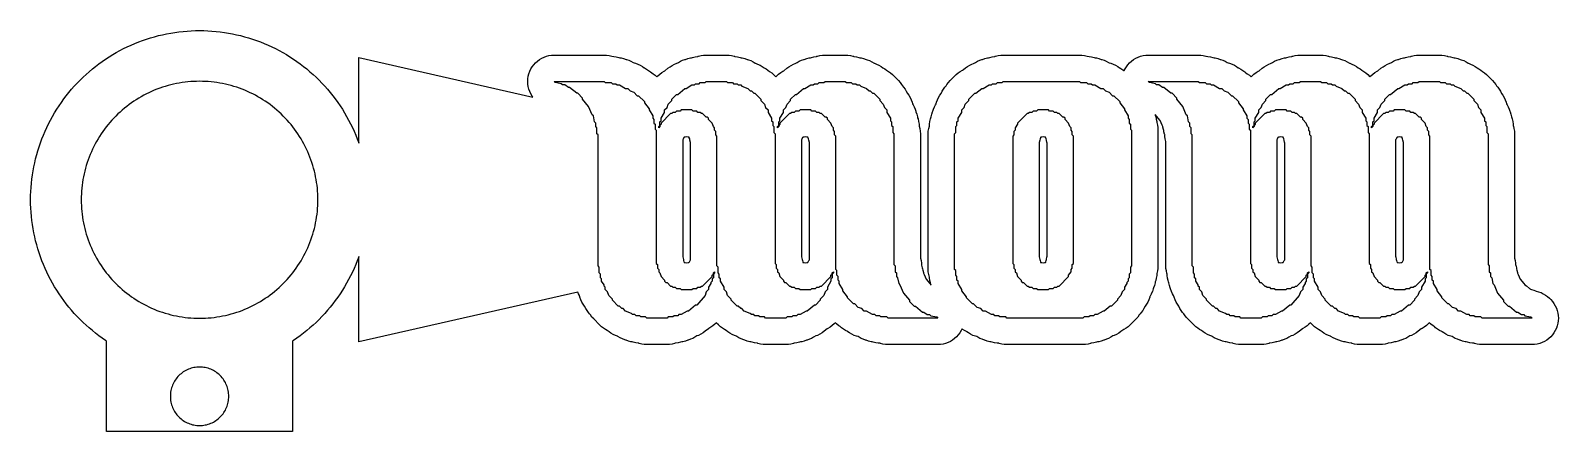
# Model space of a CAD drawing. Header units: millimetres. Extents: x -8.7 to 69.8, y -11.9 to 8.7.
import ezdxf

# ---------------------------------------------------------------- set-up
doc = ezdxf.new("R2010")
doc.units = ezdxf.units.MM
doc.layers.add('BLADE', color=7, linetype='Continuous')
doc.layers.add('NAME', color=1, linetype='Continuous')

msp = doc.modelspace()

# ---------------------------------------------------------------- linework, layer by layer
at = {"layer": 'BLADE'}
for points in [[(-4.82, -7.213), (-4.995, -7.093), (-5.168, -6.968), (-5.337, -6.839), (-5.503, -6.706), (-5.666, -6.569), (-5.826, -6.428), (-5.982, -6.283), (-6.134, -6.134), (-6.283, -5.982), (-6.428, -5.826), (-6.569, -5.666), (-6.706, -5.503), (-6.839, -5.337), (-6.968, -5.168), (-7.093, -4.995), (-7.213, -4.82), (-7.329, -4.641), (-7.441, -4.46), (-7.548, -4.276), (-7.651, -4.089), (-7.749, -3.9), (-7.842, -3.709), (-7.931, -3.515), (-8.015, -3.32), (-8.094, -3.122), (-8.168, -2.923), (-8.237, -2.721), (-8.301, -2.518), (-8.361, -2.314), (-8.415, -2.108), (-8.464, -1.901), (-8.508, -1.692), (-8.547, -1.483), (-8.581, -1.273), (-8.61, -1.062), (-8.633, -0.85), (-8.651, -0.638), (-8.665, -0.426), (-8.672, -0.213), (-8.675, 0), (-8.672, 0.213), (-8.665, 0.426), (-8.651, 0.638), (-8.633, 0.85), (-8.61, 1.062), (-8.581, 1.273), (-8.547, 1.483), (-8.508, 1.692), (-8.464, 1.901), (-8.415, 2.108), (-8.361, 2.314), (-8.301, 2.518), (-8.237, 2.721), (-8.168, 2.923), (-8.094, 3.122), (-8.015, 3.32), (-7.931, 3.515), (-7.842, 3.709), (-7.749, 3.9), (-7.651, 4.089), (-7.548, 4.276), (-7.441, 4.46), (-7.329, 4.641), (-7.213, 4.82), (-7.093, 4.995), (-6.968, 5.168), (-6.839, 5.337), (-6.706, 5.503), (-6.569, 5.666), (-6.428, 5.826), (-6.283, 5.982), (-6.134, 6.134), (-5.982, 6.283), (-5.826, 6.428), (-5.666, 6.569), (-5.503, 6.706), (-5.337, 6.839), (-5.168, 6.968), (-4.995, 7.093), (-4.82, 7.213), (-4.641, 7.329), (-4.46, 7.441), (-4.276, 7.548), (-4.089, 7.651), (-3.9, 7.749), (-3.709, 7.842), (-3.515, 7.931), (-3.32, 8.015), (-3.122, 8.094), (-2.923, 8.168), (-2.721, 8.237), (-2.518, 8.301), (-2.314, 8.361), (-2.108, 8.415), (-1.901, 8.464), (-1.692, 8.508), (-1.483, 8.547), (-1.273, 8.581), (-1.062, 8.61), (-0.85, 8.633), (-0.638, 8.651), (-0.426, 8.665), (-0.213, 8.672), (0, 8.675), (0.213, 8.672), (0.426, 8.665), (0.638, 8.651), (0.85, 8.633), (1.062, 8.61), (1.273, 8.581), (1.483, 8.547), (1.692, 8.508), (1.901, 8.464), (2.108, 8.415), (2.314, 8.361), (2.518, 8.301), (2.721, 8.237), (2.923, 8.168), (3.122, 8.094), (3.32, 8.015), (3.515, 7.931), (3.709, 7.842), (3.9, 7.749), (4.089, 7.651), (4.276, 7.548), (4.46, 7.441), (4.641, 7.329), (4.82, 7.213), (4.995, 7.093), (5.168, 6.968), (5.337, 6.839), (5.503, 6.706), (5.666, 6.569), (5.826, 6.428), (5.982, 6.283), (6.134, 6.134), (6.283, 5.982), (6.428, 5.826), (6.569, 5.666), (6.706, 5.503), (6.839, 5.337), (6.968, 5.168), (7.093, 4.995), (7.213, 4.82), (7.329, 4.641), (7.441, 4.46), (7.548, 4.276), (7.651, 4.089), (7.749, 3.9), (7.842, 3.709), (7.931, 3.515), (8.015, 3.32), (8.094, 3.122), (8.168, 2.923), (8.175, 2.902), (8.175, 7.287), (17.114, 5.264), (17.075, 5.317), (17.006, 5.431), (16.95, 5.551), (16.905, 5.676), (16.873, 5.805), (16.853, 5.936), (16.847, 6.069), (16.853, 6.202), (16.873, 6.333), (16.905, 6.462), (16.95, 6.587), (17.006, 6.707), (17.075, 6.821), (17.154, 6.928), (17.243, 7.026), (17.341, 7.115), (17.448, 7.194), (17.562, 7.263), (17.682, 7.319), (17.807, 7.364), (17.936, 7.396), (18.067, 7.416), (18.2, 7.422), (20.762, 7.422), (20.894, 7.416), (21.026, 7.396), (21.155, 7.364), (21.168, 7.359), (21.26, 7.355), (21.392, 7.335), (21.521, 7.303), (21.576, 7.283), (21.636, 7.274), (21.765, 7.242), (21.89, 7.197), (21.894, 7.195), (21.916, 7.19), (22.032, 7.153), (22.144, 7.105), (22.251, 7.047), (22.301, 7.017), (22.375, 6.998), (22.5, 6.953), (22.62, 6.897), (22.734, 6.828), (22.823, 6.762), (22.832, 6.759), (22.944, 6.703), (23.051, 6.637), (23.151, 6.562), (23.216, 6.502), (23.283, 6.462), (23.389, 6.383), (23.475, 6.305), (23.525, 6.355), (23.624, 6.444), (23.731, 6.523), (23.844, 6.592), (23.884, 6.611), (24.043, 6.743), (24.15, 6.824), (24.265, 6.893), (24.386, 6.951), (24.472, 6.982), (24.579, 7.047), (24.686, 7.105), (24.798, 7.153), (24.914, 7.19), (24.936, 7.195), (24.94, 7.197), (25.065, 7.242), (25.194, 7.274), (25.254, 7.283), (25.309, 7.303), (25.438, 7.335), (25.57, 7.355), (25.592, 7.356), (25.614, 7.364), (25.743, 7.396), (25.875, 7.416), (26.007, 7.422), (27.044, 7.422), (27.177, 7.416), (27.308, 7.396), (27.437, 7.364), (27.46, 7.356), (27.482, 7.355), (27.613, 7.335), (27.742, 7.303), (27.798, 7.283), (27.857, 7.274), (27.986, 7.242), (28.111, 7.197), (28.119, 7.194), (28.169, 7.181), (28.294, 7.136), (28.414, 7.08), (28.528, 7.011), (28.543, 7), (28.645, 6.96), (28.769, 6.902), (28.887, 6.833), (28.982, 6.764), (29.077, 6.706), (29.164, 6.642), (29.26, 6.584), (29.367, 6.505), (29.465, 6.416), (29.576, 6.306), (29.625, 6.355), (29.723, 6.444), (29.83, 6.523), (29.944, 6.592), (29.984, 6.611), (30.142, 6.743), (30.25, 6.824), (30.364, 6.893), (30.486, 6.951), (30.571, 6.982), (30.679, 7.047), (30.786, 7.105), (30.898, 7.153), (31.014, 7.19), (31.036, 7.195), (31.04, 7.197), (31.165, 7.242), (31.294, 7.274), (31.353, 7.283), (31.409, 7.303), (31.538, 7.335), (31.669, 7.355), (31.691, 7.356), (31.714, 7.364), (31.843, 7.396), (31.974, 7.416), (32.107, 7.422), (33.144, 7.422), (33.276, 7.416), (33.408, 7.396), (33.537, 7.364), (33.559, 7.356), (33.581, 7.355), (33.713, 7.335), (33.842, 7.303), (33.897, 7.283), (33.957, 7.274), (34.086, 7.242), (34.211, 7.197), (34.218, 7.194), (34.269, 7.181), (34.394, 7.136), (34.514, 7.08), (34.628, 7.011), (34.642, 7), (34.744, 6.96), (34.869, 6.902), (34.987, 6.833), (35.081, 6.764), (35.177, 6.706), (35.263, 6.642), (35.36, 6.584), (35.466, 6.505), (35.565, 6.416), (35.87, 6.111), (35.959, 6.013), (36.038, 5.906), (36.078, 5.839), (36.137, 5.774), (36.213, 5.674), (36.279, 5.568), (36.334, 5.455), (36.338, 5.446), (36.404, 5.357), (36.472, 5.243), (36.529, 5.123), (36.574, 4.998), (36.592, 4.924), (36.622, 4.874), (36.68, 4.767), (36.728, 4.655), (36.766, 4.539), (36.771, 4.517), (36.773, 4.513), (36.818, 4.388), (36.85, 4.259), (36.859, 4.2), (36.879, 4.144), (36.911, 4.015), (36.93, 3.884), (36.935, 3.791), (36.94, 3.778), (36.972, 3.649), (36.991, 3.518), (36.998, 3.385), (36.998, -2.985), (37.001, -2.992), (37.033, -3.121), (37.052, -3.253), (37.057, -3.345), (37.062, -3.358), (37.094, -3.487), (37.103, -3.547), (37.122, -3.601), (37.155, -3.73), (37.161, -3.761), (37.194, -3.828), (37.299, -4.073), (37.477, -4.288), (37.534, -4.363), (37.549, -4.374), (37.541, -4.322), (37.521, -4.266), (37.489, -4.137), (37.469, -4.006), (37.468, -3.984), (37.46, -3.961), (37.428, -3.832), (37.408, -3.701), (37.402, -3.568), (37.402, 3.385), (37.408, 3.518), (37.428, 3.649), (37.46, 3.778), (37.465, 3.791), (37.469, 3.884), (37.489, 4.015), (37.521, 4.144), (37.541, 4.2), (37.55, 4.259), (37.582, 4.388), (37.627, 4.513), (37.629, 4.517), (37.634, 4.539), (37.672, 4.655), (37.72, 4.767), (37.778, 4.874), (37.808, 4.924), (37.826, 4.998), (37.871, 5.123), (37.928, 5.243), (37.996, 5.357), (38.062, 5.446), (38.065, 5.455), (38.121, 5.568), (38.187, 5.674), (38.263, 5.774), (38.322, 5.839), (38.362, 5.906), (38.441, 6.013), (38.53, 6.111), (38.835, 6.416), (38.934, 6.505), (39.04, 6.584), (39.154, 6.653), (39.214, 6.681), (39.313, 6.76), (39.418, 6.836), (39.531, 6.902), (39.649, 6.957), (39.72, 6.982), (39.828, 7.047), (39.935, 7.105), (40.047, 7.153), (40.163, 7.19), (40.185, 7.195), (40.189, 7.197), (40.314, 7.242), (40.443, 7.274), (40.503, 7.283), (40.558, 7.303), (40.687, 7.335), (40.818, 7.355), (40.84, 7.356), (40.863, 7.364), (40.992, 7.396), (41.123, 7.416), (41.256, 7.422), (45.16, 7.422), (45.292, 7.416), (45.424, 7.396), (45.553, 7.364), (45.566, 7.359), (45.658, 7.355), (45.79, 7.335), (45.919, 7.303), (45.974, 7.283), (46.034, 7.274), (46.163, 7.242), (46.288, 7.197), (46.292, 7.195), (46.314, 7.19), (46.43, 7.153), (46.542, 7.105), (46.649, 7.047), (46.699, 7.017), (46.772, 6.998), (46.898, 6.953), (47.018, 6.897), (47.132, 6.828), (47.22, 6.762), (47.23, 6.759), (47.342, 6.703), (47.449, 6.637), (47.465, 6.625), (47.504, 6.707), (47.572, 6.821), (47.651, 6.928), (47.74, 7.026), (47.839, 7.115), (47.945, 7.194), (48.059, 7.263), (48.179, 7.319), (48.305, 7.364), (48.433, 7.396), (48.565, 7.416), (48.697, 7.422), (51.259, 7.422), (51.392, 7.416), (51.523, 7.396), (51.652, 7.364), (51.665, 7.359), (51.758, 7.355), (51.889, 7.335), (52.018, 7.303), (52.074, 7.283), (52.133, 7.274), (52.262, 7.242), (52.387, 7.197), (52.391, 7.195), (52.413, 7.19), (52.529, 7.153), (52.641, 7.105), (52.748, 7.047), (52.798, 7.017), (52.872, 6.998), (52.997, 6.953), (53.117, 6.897), (53.231, 6.828), (53.32, 6.762), (53.329, 6.759), (53.441, 6.703), (53.548, 6.637), (53.648, 6.562), (53.713, 6.502), (53.78, 6.462), (53.887, 6.383), (53.973, 6.305), (54.023, 6.355), (54.121, 6.444), (54.228, 6.523), (54.342, 6.592), (54.382, 6.611), (54.54, 6.743), (54.648, 6.824), (54.762, 6.893), (54.884, 6.951), (54.969, 6.982), (55.076, 7.047), (55.184, 7.105), (55.296, 7.153), (55.412, 7.19), (55.434, 7.195), (55.438, 7.197), (55.563, 7.242), (55.692, 7.274), (55.751, 7.283), (55.807, 7.303), (55.936, 7.335), (56.067, 7.355), (56.089, 7.356), (56.112, 7.364), (56.241, 7.396), (56.372, 7.416), (56.505, 7.422), (57.542, 7.422), (57.674, 7.416), (57.806, 7.396), (57.935, 7.364), (57.957, 7.356), (57.979, 7.355), (58.111, 7.335), (58.24, 7.303), (58.295, 7.283), (58.355, 7.274), (58.483, 7.242), (58.609, 7.197), (58.616, 7.194), (58.666, 7.181), (58.792, 7.136), (58.912, 7.08), (59.026, 7.011), (59.04, 7), (59.142, 6.96), (59.267, 6.902), (59.385, 6.833), (59.479, 6.764), (59.574, 6.706), (59.661, 6.642), (59.757, 6.584), (59.864, 6.505), (59.963, 6.416), (60.073, 6.306), (60.122, 6.355), (60.221, 6.444), (60.327, 6.523), (60.441, 6.592), (60.481, 6.611), (60.64, 6.743), (60.747, 6.824), (60.862, 6.893), (60.983, 6.951), (61.069, 6.982), (61.176, 7.047), (61.283, 7.105), (61.395, 7.153), (61.511, 7.19), (61.533, 7.195), (61.537, 7.197), (61.662, 7.242), (61.791, 7.274), (61.851, 7.283), (61.906, 7.303), (62.035, 7.335), (62.167, 7.355), (62.189, 7.356), (62.211, 7.364), (62.34, 7.396), (62.472, 7.416), (62.604, 7.422), (63.641, 7.422), (63.774, 7.416), (63.905, 7.396), (64.034, 7.364), (64.057, 7.356), (64.079, 7.355), (64.21, 7.335), (64.339, 7.303), (64.395, 7.283), (64.454, 7.274), (64.583, 7.242), (64.708, 7.197), (64.716, 7.194), (64.766, 7.181), (64.891, 7.136), (65.011, 7.08), (65.125, 7.011), (65.14, 7), (65.242, 6.96), (65.366, 6.902), (65.484, 6.833), (65.578, 6.764), (65.674, 6.706), (65.76, 6.642), (65.857, 6.584), (65.964, 6.505), (66.062, 6.416), (66.367, 6.111), (66.456, 6.013), (66.535, 5.906), (66.575, 5.839), (66.635, 5.774), (66.71, 5.674), (66.776, 5.568), (66.832, 5.455), (66.835, 5.446), (66.901, 5.357), (66.97, 5.243), (67.026, 5.123), (67.071, 4.998), (67.09, 4.924), (67.12, 4.874), (67.177, 4.767), (67.225, 4.655), (67.263, 4.539), (67.268, 4.517), (67.27, 4.513), (67.315, 4.388), (67.347, 4.259), (67.356, 4.2), (67.376, 4.144), (67.408, 4.015), (67.428, 3.884), (67.432, 3.791), (67.437, 3.778), (67.469, 3.649), (67.489, 3.518), (67.495, 3.385), (67.495, -2.985), (67.498, -2.992), (67.53, -3.121), (67.55, -3.253), (67.554, -3.345), (67.559, -3.358), (67.591, -3.487), (67.6, -3.547), (67.62, -3.601), (67.652, -3.73), (67.658, -3.761), (67.691, -3.828), (67.796, -4.073), (67.975, -4.288), (68.031, -4.363), (68.106, -4.419), (68.265, -4.551), (68.304, -4.57), (68.32, -4.58), (68.365, -4.591), (68.49, -4.636), (68.572, -4.675), (68.603, -4.681), (68.732, -4.713), (68.857, -4.758), (68.976, -4.815), (69.09, -4.883), (69.197, -4.962), (69.295, -5.051), (69.356, -5.112), (69.445, -5.21), (69.524, -5.317), (69.592, -5.431), (69.649, -5.551), (69.694, -5.676), (69.726, -5.805), (69.746, -5.936), (69.752, -6.069), (69.746, -6.202), (69.726, -6.333), (69.694, -6.462), (69.649, -6.587), (69.592, -6.707), (69.524, -6.821), (69.445, -6.928), (69.356, -7.026), (69.257, -7.115), (69.151, -7.194), (69.037, -7.263), (68.917, -7.319), (68.792, -7.364), (68.663, -7.396), (68.531, -7.416), (68.399, -7.422), (65.837, -7.422), (65.704, -7.416), (65.573, -7.396), (65.444, -7.364), (65.431, -7.359), (65.338, -7.355), (65.207, -7.335), (65.078, -7.303), (65.022, -7.283), (64.963, -7.274), (64.834, -7.242), (64.709, -7.197), (64.705, -7.195), (64.683, -7.19), (64.567, -7.153), (64.455, -7.105), (64.348, -7.047), (64.298, -7.017), (64.224, -6.998), (64.099, -6.953), (63.979, -6.897), (63.865, -6.828), (63.776, -6.762), (63.767, -6.759), (63.655, -6.703), (63.548, -6.637), (63.448, -6.562), (63.383, -6.502), (63.316, -6.462), (63.209, -6.383), (63.123, -6.305), (63.073, -6.355), (62.975, -6.444), (62.868, -6.523), (62.754, -6.592), (62.714, -6.611), (62.556, -6.743), (62.448, -6.824), (62.334, -6.893), (62.213, -6.951), (62.127, -6.982), (62.02, -7.047), (61.912, -7.105), (61.8, -7.153), (61.685, -7.19), (61.663, -7.195), (61.658, -7.197), (61.533, -7.242), (61.404, -7.274), (61.345, -7.283), (61.289, -7.303), (61.16, -7.335), (61.029, -7.355), (61.007, -7.356), (60.984, -7.364), (60.855, -7.396), (60.724, -7.416), (60.591, -7.422), (59.554, -7.422), (59.422, -7.416), (59.29, -7.396), (59.162, -7.364), (59.139, -7.356), (59.117, -7.355), (58.985, -7.335), (58.857, -7.303), (58.801, -7.283), (58.741, -7.274), (58.613, -7.242), (58.488, -7.197), (58.48, -7.194), (58.43, -7.181), (58.305, -7.136), (58.185, -7.08), (58.071, -7.011), (58.056, -7), (57.954, -6.96), (57.829, -6.902), (57.711, -6.833), (57.617, -6.764), (57.522, -6.706), (57.435, -6.642), (57.339, -6.584), (57.232, -6.505), (57.134, -6.416), (57.021, -6.304), (56.947, -6.382), (56.849, -6.465), (56.745, -6.539), (56.634, -6.603), (56.613, -6.612), (56.456, -6.743), (56.349, -6.824), (56.234, -6.893), (56.113, -6.951), (56.027, -6.982), (55.92, -7.047), (55.813, -7.105), (55.701, -7.153), (55.585, -7.19), (55.563, -7.195), (55.559, -7.197), (55.434, -7.242), (55.305, -7.274), (55.245, -7.283), (55.19, -7.303), (55.061, -7.335), (54.93, -7.355), (54.908, -7.356), (54.885, -7.364), (54.756, -7.396), (54.625, -7.416), (54.492, -7.422), (53.455, -7.422), (53.322, -7.416), (53.191, -7.396), (53.062, -7.364), (53.039, -7.356), (53.017, -7.355), (52.886, -7.335), (52.757, -7.303), (52.702, -7.283), (52.642, -7.274), (52.513, -7.242), (52.388, -7.197), (52.38, -7.194), (52.33, -7.181), (52.205, -7.136), (52.085, -7.08), (51.971, -7.011), (51.956, -7), (51.854, -6.96), (51.73, -6.902), (51.612, -6.833), (51.518, -6.764), (51.422, -6.706), (51.336, -6.642), (51.239, -6.584), (51.132, -6.505), (51.034, -6.416), (50.729, -6.111), (50.64, -6.013), (50.561, -5.906), (50.521, -5.839), (50.462, -5.774), (50.386, -5.674), (50.32, -5.568), (50.264, -5.455), (50.261, -5.446), (50.195, -5.357), (50.127, -5.243), (50.07, -5.123), (50.025, -4.998), (50.012, -4.948), (50.009, -4.94), (49.995, -4.903), (49.943, -4.815), (49.886, -4.695), (49.842, -4.57), (49.829, -4.521), (49.826, -4.513), (49.781, -4.388), (49.749, -4.259), (49.74, -4.2), (49.72, -4.144), (49.688, -4.015), (49.668, -3.884), (49.664, -3.791), (49.659, -3.778), (49.627, -3.649), (49.607, -3.518), (49.601, -3.385), (49.601, 2.985), (49.598, 2.992), (49.566, 3.121), (49.546, 3.253), (49.542, 3.345), (49.537, 3.358), (49.505, 3.487), (49.496, 3.547), (49.476, 3.601), (49.444, 3.73), (49.438, 3.761), (49.405, 3.828), (49.3, 4.073), (49.122, 4.288), (49.065, 4.363), (49.05, 4.374), (49.058, 4.322), (49.078, 4.266), (49.11, 4.137), (49.129, 4.006), (49.131, 3.984), (49.139, 3.961), (49.171, 3.832), (49.19, 3.701), (49.197, 3.568), (49.197, -3.385), (49.19, -3.518), (49.171, -3.649), (49.139, -3.778), (49.134, -3.791), (49.129, -3.884), (49.11, -4.015), (49.078, -4.144), (49.058, -4.2), (49.049, -4.259), (49.017, -4.388), (48.972, -4.513), (48.968, -4.521), (48.956, -4.571), (48.911, -4.696), (48.854, -4.816), (48.838, -4.842), (48.794, -4.937), (48.784, -4.954), (48.773, -4.998), (48.728, -5.123), (48.671, -5.243), (48.603, -5.357), (48.537, -5.446), (48.533, -5.455), (48.478, -5.568), (48.412, -5.674), (48.336, -5.774), (48.277, -5.839), (48.237, -5.906), (48.158, -6.013), (48.069, -6.111), (47.764, -6.416), (47.665, -6.505), (47.559, -6.584), (47.445, -6.653), (47.385, -6.681), (47.286, -6.76), (47.18, -6.836), (47.068, -6.902), (46.95, -6.957), (46.879, -6.982), (46.771, -7.047), (46.664, -7.105), (46.552, -7.153), (46.436, -7.19), (46.414, -7.195), (46.41, -7.197), (46.285, -7.242), (46.156, -7.274), (46.096, -7.283), (46.041, -7.303), (45.912, -7.335), (45.78, -7.355), (45.758, -7.356), (45.736, -7.364), (45.607, -7.396), (45.475, -7.416), (45.343, -7.422), (41.439, -7.422), (41.306, -7.416), (41.175, -7.396), (41.046, -7.364), (41.033, -7.359), (40.94, -7.355), (40.809, -7.335), (40.68, -7.303), (40.625, -7.283), (40.565, -7.274), (40.436, -7.242), (40.311, -7.197), (40.307, -7.195), (40.285, -7.19), (40.169, -7.153), (40.057, -7.105), (39.95, -7.047), (39.9, -7.017), (39.826, -6.998), (39.701, -6.953), (39.581, -6.897), (39.467, -6.828), (39.378, -6.762), (39.369, -6.759), (39.257, -6.703), (39.15, -6.637), (39.134, -6.625), (39.095, -6.707), (39.027, -6.821), (38.948, -6.928), (38.858, -7.026), (38.76, -7.115), (38.653, -7.194), (38.539, -7.263), (38.419, -7.319), (38.294, -7.364), (38.165, -7.396), (38.034, -7.416), (37.901, -7.422), (35.34, -7.422), (35.207, -7.416), (35.075, -7.396), (34.947, -7.364), (34.934, -7.359), (34.841, -7.355), (34.71, -7.335), (34.581, -7.303), (34.525, -7.283), (34.466, -7.274), (34.337, -7.242), (34.212, -7.197), (34.207, -7.195), (34.185, -7.19), (34.069, -7.153), (33.957, -7.105), (33.85, -7.047), (33.8, -7.017), (33.727, -6.998), (33.602, -6.953), (33.482, -6.897), (33.368, -6.828), (33.279, -6.762), (33.27, -6.759), (33.157, -6.703), (33.051, -6.637), (32.95, -6.562), (32.885, -6.502), (32.819, -6.462), (32.712, -6.383), (32.626, -6.305), (32.576, -6.355), (32.477, -6.444), (32.371, -6.523), (32.257, -6.592), (32.217, -6.611), (32.058, -6.743), (31.951, -6.824), (31.836, -6.893), (31.715, -6.951), (31.63, -6.982), (31.522, -7.047), (31.415, -7.105), (31.303, -7.153), (31.187, -7.19), (31.165, -7.195), (31.161, -7.197), (31.036, -7.242), (30.907, -7.274), (30.847, -7.283), (30.792, -7.303), (30.663, -7.335), (30.532, -7.355), (30.51, -7.356), (30.487, -7.364), (30.358, -7.396), (30.227, -7.416), (30.094, -7.422), (29.057, -7.422), (28.924, -7.416), (28.793, -7.396), (28.664, -7.364), (28.641, -7.356), (28.619, -7.355), (28.488, -7.335), (28.359, -7.303), (28.304, -7.283), (28.244, -7.274), (28.115, -7.242), (27.99, -7.197), (27.982, -7.194), (27.932, -7.181), (27.807, -7.136), (27.687, -7.08), (27.573, -7.011), (27.559, -7), (27.457, -6.96), (27.332, -6.902), (27.214, -6.833), (27.12, -6.764), (27.024, -6.706), (26.938, -6.642), (26.841, -6.584), (26.735, -6.505), (26.636, -6.416), (26.524, -6.304), (26.449, -6.382), (26.352, -6.465), (26.247, -6.539), (26.136, -6.603), (26.116, -6.612), (25.959, -6.743), (25.852, -6.824), (25.737, -6.893), (25.616, -6.951), (25.53, -6.982), (25.423, -7.047), (25.316, -7.105), (25.204, -7.153), (25.088, -7.19), (25.066, -7.195), (25.061, -7.197), (24.936, -7.242), (24.808, -7.274), (24.748, -7.283), (24.692, -7.303), (24.564, -7.335), (24.432, -7.355), (24.41, -7.356), (24.387, -7.364), (24.259, -7.396), (24.127, -7.416), (23.995, -7.422), (22.958, -7.422), (22.825, -7.416), (22.694, -7.396), (22.565, -7.364), (22.542, -7.356), (22.52, -7.355), (22.389, -7.335), (22.26, -7.303), (22.204, -7.283), (22.145, -7.274), (22.016, -7.242), (21.891, -7.197), (21.883, -7.194), (21.833, -7.181), (21.708, -7.136), (21.588, -7.08), (21.474, -7.011), (21.459, -7), (21.357, -6.96), (21.233, -6.902), (21.115, -6.833), (21.02, -6.764), (20.925, -6.706), (20.838, -6.642), (20.742, -6.584), (20.635, -6.505), (20.537, -6.416), (20.232, -6.111), (20.142, -6.013), (20.063, -5.906), (20.023, -5.839), (19.964, -5.774), (19.889, -5.674), (19.823, -5.568), (19.767, -5.455), (19.763, -5.446), (19.697, -5.357), (19.629, -5.243), (19.572, -5.123), (19.528, -4.998), (19.515, -4.948), (19.511, -4.94), (19.498, -4.903), (19.446, -4.815), (19.412, -4.744), (8.175, -7.287), (8.175, -2.902), (8.168, -2.923), (8.094, -3.122), (8.015, -3.32), (7.931, -3.515), (7.842, -3.709), (7.749, -3.9), (7.651, -4.089), (7.548, -4.276), (7.441, -4.46), (7.329, -4.641), (7.213, -4.82), (7.093, -4.995), (6.968, -5.168), (6.839, -5.337), (6.706, -5.503), (6.569, -5.666), (6.428, -5.826), (6.283, -5.982), (6.134, -6.134), (5.982, -6.283), (5.826, -6.428), (5.666, -6.569), (5.503, -6.706), (5.337, -6.839), (5.168, -6.968), (4.995, -7.093), (4.82, -7.213), (4.771, -7.244), (4.771, -11.875), (-4.771, -11.875), (-4.771, -7.244), (-4.82, -7.213)], [(6.068, 0.298), (6.059, 0.447), (6.046, 0.595), (6.029, 0.744), (6.009, 0.891), (5.986, 1.039), (5.958, 1.185), (5.927, 1.331), (5.893, 1.476), (5.855, 1.62), (5.813, 1.763), (5.768, 1.906), (5.72, 2.047), (5.668, 2.186), (5.613, 2.325), (5.554, 2.462), (5.492, 2.597), (5.426, 2.731), (5.358, 2.864), (5.286, 2.994), (5.211, 3.123), (5.132, 3.25), (5.051, 3.375), (4.967, 3.498), (4.879, 3.619), (4.789, 3.738), (4.696, 3.854), (4.6, 3.968), (4.501, 4.08), (4.4, 4.189), (4.296, 4.296), (4.189, 4.4), (4.08, 4.501), (3.968, 4.6), (3.854, 4.696), (3.738, 4.789), (3.619, 4.879), (3.498, 4.967), (3.375, 5.051), (3.25, 5.132), (3.123, 5.211), (2.994, 5.286), (2.864, 5.358), (2.731, 5.426), (2.597, 5.492), (2.462, 5.554), (2.325, 5.613), (2.186, 5.668), (2.047, 5.72), (1.906, 5.768), (1.763, 5.813), (1.62, 5.855), (1.476, 5.893), (1.331, 5.927), (1.185, 5.958), (1.039, 5.986), (0.891, 6.009), (0.744, 6.029), (0.595, 6.046), (0.447, 6.059), (0.298, 6.068), (0.149, 6.073), (0, 6.075), (-0.149, 6.073), (-0.298, 6.068), (-0.447, 6.059), (-0.595, 6.046), (-0.744, 6.029), (-0.891, 6.009), (-1.039, 5.986), (-1.185, 5.958), (-1.331, 5.927), (-1.476, 5.893), (-1.62, 5.855), (-1.763, 5.813), (-1.906, 5.768), (-2.047, 5.72), (-2.186, 5.668), (-2.325, 5.613), (-2.462, 5.554), (-2.597, 5.492), (-2.731, 5.426), (-2.864, 5.358), (-2.994, 5.286), (-3.123, 5.211), (-3.25, 5.132), (-3.375, 5.051), (-3.498, 4.967), (-3.619, 4.879), (-3.738, 4.789), (-3.854, 4.696), (-3.968, 4.6), (-4.08, 4.501), (-4.189, 4.4), (-4.296, 4.296), (-4.4, 4.189), (-4.501, 4.08), (-4.6, 3.968), (-4.696, 3.854), (-4.789, 3.738), (-4.879, 3.619), (-4.967, 3.498), (-5.051, 3.375), (-5.132, 3.25), (-5.211, 3.123), (-5.286, 2.994), (-5.358, 2.864), (-5.426, 2.731), (-5.492, 2.597), (-5.554, 2.462), (-5.613, 2.325), (-5.668, 2.186), (-5.72, 2.047), (-5.768, 1.906), (-5.813, 1.763), (-5.855, 1.62), (-5.893, 1.476), (-5.927, 1.331), (-5.958, 1.185), (-5.986, 1.039), (-6.009, 0.891), (-6.029, 0.744), (-6.046, 0.595), (-6.059, 0.447), (-6.068, 0.298), (-6.073, 0.149), (-6.075, 0), (-6.073, -0.149), (-6.068, -0.298), (-6.059, -0.447), (-6.046, -0.595), (-6.029, -0.744), (-6.009, -0.891), (-5.986, -1.039), (-5.958, -1.185), (-5.927, -1.331), (-5.893, -1.476), (-5.855, -1.62), (-5.813, -1.763), (-5.768, -1.906), (-5.72, -2.047), (-5.668, -2.186), (-5.613, -2.325), (-5.554, -2.462), (-5.492, -2.597), (-5.426, -2.731), (-5.358, -2.864), (-5.286, -2.994), (-5.211, -3.123), (-5.132, -3.25), (-5.051, -3.375), (-4.967, -3.498), (-4.879, -3.619), (-4.789, -3.738), (-4.696, -3.854), (-4.6, -3.968), (-4.501, -4.08), (-4.4, -4.189), (-4.296, -4.296), (-4.189, -4.4), (-4.08, -4.501), (-3.968, -4.6), (-3.854, -4.696), (-3.738, -4.789), (-3.619, -4.879), (-3.498, -4.967), (-3.375, -5.051), (-3.25, -5.132), (-3.123, -5.211), (-2.994, -5.286), (-2.864, -5.358), (-2.731, -5.426), (-2.597, -5.492), (-2.462, -5.554), (-2.325, -5.613), (-2.186, -5.668), (-2.047, -5.72), (-1.906, -5.768), (-1.763, -5.813), (-1.62, -5.855), (-1.476, -5.893), (-1.331, -5.927), (-1.185, -5.958), (-1.039, -5.986), (-0.891, -6.009), (-0.744, -6.029), (-0.595, -6.046), (-0.447, -6.059), (-0.298, -6.068), (-0.149, -6.073), (0, -6.075), (0.149, -6.073), (0.298, -6.068), (0.447, -6.059), (0.595, -6.046), (0.744, -6.029), (0.891, -6.009), (1.039, -5.986), (1.185, -5.958), (1.331, -5.927), (1.476, -5.893), (1.62, -5.855), (1.763, -5.813), (1.906, -5.768), (2.047, -5.72), (2.186, -5.668), (2.325, -5.613), (2.462, -5.554), (2.597, -5.492), (2.731, -5.426), (2.864, -5.358), (2.994, -5.286), (3.123, -5.211), (3.25, -5.132), (3.375, -5.051), (3.498, -4.967), (3.619, -4.879), (3.738, -4.789), (3.854, -4.696), (3.968, -4.6), (4.08, -4.501), (4.189, -4.4), (4.296, -4.296), (4.4, -4.189), (4.501, -4.08), (4.6, -3.968), (4.696, -3.854), (4.789, -3.738), (4.879, -3.619), (4.967, -3.498), (5.051, -3.375), (5.132, -3.25), (5.211, -3.123), (5.286, -2.994), (5.358, -2.864), (5.426, -2.731), (5.492, -2.597), (5.554, -2.462), (5.613, -2.325), (5.668, -2.186), (5.72, -2.047), (5.768, -1.906), (5.813, -1.763), (5.855, -1.62), (5.893, -1.476), (5.927, -1.331), (5.958, -1.185), (5.986, -1.039), (6.009, -0.891), (6.029, -0.744), (6.046, -0.595), (6.059, -0.447), (6.068, -0.298), (6.073, -0.149), (6.075, 0), (6.073, 0.149), (6.068, 0.298)], [(25.139, 3.175), (25.132, 3.205), (25.129, 3.208), (25.072, 3.217), (25.001, 3.235), (24.929, 3.217), (24.879, 3.209), (24.858, 3.188), (24.822, 3.113), (24.799, 3.075), (24.799, -2.924), (24.802, -2.931), (24.834, -3.06), (24.843, -3.12), (24.863, -3.175), (24.87, -3.205), (24.873, -3.208), (24.929, -3.217), (25.001, -3.235), (25.072, -3.217), (25.123, -3.209), (25.144, -3.188), (25.18, -3.113), (25.203, -3.075), (25.203, 2.924), (25.2, 2.931), (25.168, 3.06), (25.159, 3.12), (25.139, 3.175)], [(31.239, 3.175), (31.231, 3.205), (31.228, 3.208), (31.172, 3.217), (31.1, 3.235), (31.029, 3.217), (30.978, 3.209), (30.957, 3.188), (30.922, 3.113), (30.898, 3.075), (30.898, -2.924), (30.901, -2.931), (30.933, -3.06), (30.942, -3.12), (30.962, -3.175), (30.97, -3.205), (30.973, -3.208), (31.029, -3.217), (31.1, -3.235), (31.172, -3.217), (31.223, -3.209), (31.244, -3.188), (31.279, -3.113), (31.302, -3.075), (31.302, 2.924), (31.3, 2.931), (31.267, 3.06), (31.258, 3.12), (31.239, 3.175)], [(43.422, -3.209), (43.432, -3.199), (43.438, -3.175), (43.457, -3.12), (43.466, -3.06), (43.499, -2.931), (43.501, -2.924), (43.501, 2.924), (43.499, 2.931), (43.466, 3.06), (43.457, 3.12), (43.438, 3.175), (43.43, 3.205), (43.427, 3.208), (43.371, 3.217), (43.299, 3.235), (43.228, 3.217), (43.177, 3.209), (43.167, 3.199), (43.161, 3.175), (43.141, 3.12), (43.132, 3.06), (43.1, 2.931), (43.097, 2.924), (43.097, -2.924), (43.1, -2.931), (43.132, -3.06), (43.141, -3.12), (43.161, -3.175), (43.169, -3.205), (43.172, -3.208), (43.228, -3.217), (43.299, -3.235), (43.371, -3.217), (43.422, -3.209)], [(55.637, 3.175), (55.629, 3.205), (55.626, 3.208), (55.57, 3.217), (55.498, 3.235), (55.427, 3.217), (55.376, 3.209), (55.355, 3.188), (55.32, 3.113), (55.296, 3.075), (55.296, -2.924), (55.299, -2.931), (55.331, -3.06), (55.34, -3.12), (55.36, -3.175), (55.368, -3.205), (55.371, -3.208), (55.427, -3.217), (55.498, -3.235), (55.57, -3.217), (55.621, -3.209), (55.642, -3.188), (55.677, -3.113), (55.7, -3.075), (55.7, 2.924), (55.697, 2.931), (55.665, 3.06), (55.656, 3.12), (55.637, 3.175)], [(61.736, 3.175), (61.729, 3.205), (61.725, 3.208), (61.669, 3.217), (61.598, 3.235), (61.526, 3.217), (61.475, 3.209), (61.455, 3.188), (61.419, 3.113), (61.396, 3.075), (61.396, -2.924), (61.399, -2.931), (61.431, -3.06), (61.44, -3.12), (61.46, -3.175), (61.467, -3.205), (61.47, -3.208), (61.526, -3.217), (61.598, -3.235), (61.669, -3.217), (61.72, -3.209), (61.741, -3.188), (61.777, -3.113), (61.8, -3.075), (61.8, 2.924), (61.797, 2.931), (61.765, 3.06), (61.756, 3.12), (61.736, 3.175)], [(1.498, -10.001), (1.493, -9.928), (1.484, -9.855), (1.471, -9.782), (1.455, -9.711), (1.435, -9.64), (1.412, -9.57), (1.386, -9.501), (1.356, -9.434), (1.323, -9.368), (1.287, -9.304), (1.247, -9.242), (1.205, -9.181), (1.16, -9.123), (1.111, -9.068), (1.061, -9.014), (1.007, -8.964), (0.952, -8.915), (0.894, -8.87), (0.833, -8.828), (0.771, -8.788), (0.707, -8.752), (0.641, -8.719), (0.574, -8.689), (0.505, -8.663), (0.435, -8.64), (0.364, -8.62), (0.293, -8.604), (0.22, -8.591), (0.147, -8.582), (0.074, -8.577), (0, -8.575), (-0.074, -8.577), (-0.147, -8.582), (-0.22, -8.591), (-0.293, -8.604), (-0.364, -8.62), (-0.435, -8.64), (-0.505, -8.663), (-0.574, -8.689), (-0.641, -8.719), (-0.707, -8.752), (-0.771, -8.788), (-0.833, -8.828), (-0.894, -8.87), (-0.952, -8.915), (-1.007, -8.964), (-1.061, -9.014), (-1.111, -9.068), (-1.16, -9.123), (-1.205, -9.181), (-1.247, -9.242), (-1.287, -9.304), (-1.323, -9.368), (-1.356, -9.434), (-1.386, -9.501), (-1.412, -9.57), (-1.435, -9.64), (-1.455, -9.711), (-1.471, -9.782), (-1.484, -9.855), (-1.493, -9.928), (-1.498, -10.001), (-1.5, -10.075), (-1.498, -10.149), (-1.493, -10.222), (-1.484, -10.295), (-1.471, -10.368), (-1.455, -10.439), (-1.435, -10.51), (-1.412, -10.58), (-1.386, -10.649), (-1.356, -10.716), (-1.323, -10.782), (-1.287, -10.846), (-1.247, -10.908), (-1.205, -10.969), (-1.16, -11.027), (-1.111, -11.082), (-1.061, -11.136), (-1.007, -11.186), (-0.952, -11.235), (-0.894, -11.28), (-0.833, -11.322), (-0.771, -11.362), (-0.707, -11.398), (-0.641, -11.431), (-0.574, -11.461), (-0.505, -11.487), (-0.435, -11.51), (-0.364, -11.53), (-0.293, -11.546), (-0.22, -11.559), (-0.147, -11.568), (-0.074, -11.573), (0, -11.575), (0.074, -11.573), (0.147, -11.568), (0.22, -11.559), (0.293, -11.546), (0.364, -11.53), (0.435, -11.51), (0.505, -11.487), (0.574, -11.461), (0.641, -11.431), (0.707, -11.398), (0.771, -11.362), (0.833, -11.322), (0.894, -11.28), (0.952, -11.235), (1.007, -11.186), (1.061, -11.136), (1.111, -11.082), (1.16, -11.027), (1.205, -10.969), (1.247, -10.908), (1.287, -10.846), (1.323, -10.782), (1.356, -10.716), (1.386, -10.649), (1.412, -10.58), (1.435, -10.51), (1.455, -10.439), (1.471, -10.368), (1.484, -10.295), (1.493, -10.222), (1.498, -10.149), (1.5, -10.075), (1.498, -10.001)]]:
    msp.add_lwpolyline(points, close=True, dxfattribs=at)
at = {"layer": 'NAME'}
for points in [[(18.2, 6.069), (20.762, 6.069), (20.823, 6.008), (21.128, 6.008), (21.189, 5.947), (21.372, 5.947), (21.433, 5.886), (21.555, 5.886), (21.86, 5.703), (21.982, 5.703), (22.104, 5.581), (22.287, 5.52), (22.47, 5.337), (22.531, 5.337), (22.836, 5.032), (22.836, 4.971), (23.08, 4.666), (23.08, 4.605), (23.263, 4.3), (23.263, 4.178), (23.324, 4.117), (23.324, 3.934), (23.385, 3.873), (23.385, 3.629), (23.446, 3.568), (23.446, -3.263), (23.507, -3.324), (23.507, -3.507), (23.568, -3.568), (23.568, -3.69), (23.629, -3.751), (23.69, -3.934), (23.873, -4.117), (23.873, -4.178), (23.934, -4.239), (23.995, -4.239), (24.177, -4.422), (24.238, -4.422), (24.299, -4.483), (24.421, -4.483), (24.482, -4.544), (24.665, -4.544), (24.726, -4.605), (25.275, -4.605), (25.336, -4.544), (25.519, -4.544), (25.58, -4.483), (25.702, -4.483), (25.763, -4.422), (25.824, -4.422), (26.312, -3.934), (26.312, -3.873), (26.373, -3.812), (26.373, -3.995), (26.312, -4.056), (26.312, -4.178), (26.251, -4.239), (26.251, -4.3), (26.129, -4.483), (26.129, -4.605), (26.007, -4.727), (25.946, -4.91), (25.519, -5.398), (25.458, -5.398), (25.092, -5.703), (25.031, -5.703), (24.726, -5.886), (24.604, -5.886), (24.543, -5.947), (24.36, -5.947), (24.299, -6.008), (24.055, -6.008), (23.995, -6.069), (22.958, -6.069), (22.897, -6.008), (22.653, -6.008), (22.592, -5.947), (22.409, -5.947), (22.348, -5.886), (22.226, -5.886), (22.165, -5.825), (21.86, -5.703), (21.738, -5.581), (21.677, -5.581), (21.555, -5.459), (21.494, -5.459), (21.189, -5.154), (21.189, -5.093), (21.006, -4.91), (20.945, -4.727), (20.823, -4.605), (20.823, -4.483), (20.762, -4.422), (20.762, -4.361), (20.64, -4.178), (20.64, -4.056), (20.579, -3.995), (20.579, -3.812), (20.518, -3.751), (20.518, -3.446), (20.457, -3.385), (20.457, 3.324), (20.396, 3.385), (20.396, 3.69), (20.335, 3.751), (20.335, 3.934), (20.274, 3.995), (20.213, 4.3), (20.152, 4.361), (19.969, 4.788), (19.664, 5.154), (19.664, 5.215), (19.42, 5.459), (19.359, 5.459), (18.993, 5.764), (18.932, 5.764), (18.749, 5.886), (18.627, 5.886), (18.566, 5.947), (18.261, 6.008), (18.2, 6.069)], [(23.69, 4.056), (23.69, 4.178), (23.873, 4.483), (23.873, 4.605), (23.995, 4.727), (24.055, 4.91), (24.238, 5.093), (24.238, 5.154), (24.482, 5.398), (24.543, 5.398), (24.909, 5.703), (24.97, 5.703), (25.275, 5.886), (25.397, 5.886), (25.458, 5.947), (25.641, 5.947), (25.702, 6.008), (25.946, 6.008), (26.007, 6.069), (27.044, 6.069), (27.105, 6.008), (27.349, 6.008), (27.41, 5.947), (27.593, 5.947), (27.654, 5.886), (27.776, 5.886), (27.837, 5.825), (28.142, 5.703), (28.264, 5.581), (28.325, 5.581), (28.447, 5.459), (28.508, 5.459), (28.813, 5.154), (28.813, 5.093), (28.996, 4.91), (29.057, 4.727), (29.179, 4.605), (29.179, 4.483), (29.362, 4.178), (29.362, 4.056), (29.423, 3.995), (29.423, 3.812), (29.484, 3.751), (29.484, 3.446), (29.545, 3.385), (29.545, -3.263), (29.606, -3.324), (29.606, -3.507), (29.667, -3.568), (29.667, -3.69), (29.728, -3.751), (29.789, -3.934), (29.972, -4.117), (29.972, -4.178), (30.033, -4.239), (30.094, -4.239), (30.277, -4.422), (30.338, -4.422), (30.399, -4.483), (30.521, -4.483), (30.582, -4.544), (30.765, -4.544), (30.826, -4.605), (31.375, -4.605), (31.436, -4.544), (31.619, -4.544), (31.68, -4.483), (31.802, -4.483), (31.863, -4.422), (31.924, -4.422), (32.412, -3.934), (32.412, -3.873), (32.473, -3.812), (32.473, -3.995), (32.412, -4.056), (32.412, -4.178), (32.229, -4.483), (32.229, -4.605), (32.107, -4.727), (32.046, -4.91), (31.863, -5.093), (31.863, -5.154), (31.619, -5.398), (31.558, -5.398), (31.192, -5.703), (31.131, -5.703), (30.826, -5.886), (30.704, -5.886), (30.643, -5.947), (30.46, -5.947), (30.399, -6.008), (30.155, -6.008), (30.094, -6.069), (29.057, -6.069), (28.996, -6.008), (28.752, -6.008), (28.691, -5.947), (28.508, -5.947), (28.447, -5.886), (28.325, -5.886), (28.264, -5.825), (27.959, -5.703), (27.837, -5.581), (27.776, -5.581), (27.654, -5.459), (27.593, -5.459), (27.288, -5.154), (27.288, -5.093), (27.105, -4.91), (27.044, -4.727), (26.922, -4.605), (26.922, -4.483), (26.739, -4.178), (26.739, -4.056), (26.678, -3.995), (26.678, -3.812), (26.617, -3.751), (26.617, -3.446), (26.556, -3.385), (26.556, 3.263), (26.495, 3.324), (26.495, 3.507), (26.434, 3.568), (26.434, 3.69), (26.373, 3.751), (26.312, 3.934), (26.129, 4.117), (26.129, 4.178), (26.068, 4.239), (26.007, 4.239), (25.824, 4.422), (25.763, 4.422), (25.702, 4.483), (25.58, 4.483), (25.519, 4.544), (25.336, 4.544), (25.275, 4.605), (24.726, 4.605), (24.665, 4.544), (24.482, 4.544), (24.421, 4.483), (24.299, 4.483), (24.238, 4.422), (24.177, 4.422), (23.69, 3.934), (23.69, 3.873), (23.629, 3.812), (23.629, 3.995), (23.69, 4.056)], [(29.789, 4.056), (29.789, 4.178), (29.972, 4.483), (29.972, 4.605), (30.094, 4.727), (30.155, 4.91), (30.338, 5.093), (30.338, 5.154), (30.582, 5.398), (30.643, 5.398), (31.009, 5.703), (31.07, 5.703), (31.375, 5.886), (31.497, 5.886), (31.558, 5.947), (31.741, 5.947), (31.802, 6.008), (32.046, 6.008), (32.107, 6.069), (33.144, 6.069), (33.205, 6.008), (33.449, 6.008), (33.51, 5.947), (33.693, 5.947), (33.754, 5.886), (33.876, 5.886), (33.937, 5.825), (34.242, 5.703), (34.364, 5.581), (34.425, 5.581), (34.547, 5.459), (34.608, 5.459), (34.913, 5.154), (34.913, 5.093), (35.096, 4.91), (35.157, 4.727), (35.279, 4.605), (35.279, 4.483), (35.462, 4.178), (35.462, 4.056), (35.523, 3.995), (35.523, 3.812), (35.584, 3.751), (35.584, 3.446), (35.645, 3.385), (35.645, -3.324), (35.706, -3.385), (35.706, -3.69), (35.766, -3.751), (35.766, -3.934), (35.827, -3.995), (35.888, -4.3), (35.949, -4.361), (36.132, -4.788), (36.437, -5.154), (36.437, -5.215), (36.681, -5.459), (36.742, -5.459), (37.108, -5.764), (37.169, -5.764), (37.352, -5.886), (37.474, -5.886), (37.535, -5.947), (37.84, -6.008), (37.901, -6.069), (35.34, -6.069), (35.279, -6.008), (34.974, -6.008), (34.913, -5.947), (34.73, -5.947), (34.669, -5.886), (34.547, -5.886), (34.242, -5.703), (34.12, -5.703), (33.998, -5.581), (33.815, -5.52), (33.632, -5.337), (33.571, -5.337), (33.266, -5.032), (33.266, -4.971), (33.022, -4.666), (33.022, -4.605), (32.839, -4.3), (32.839, -4.178), (32.778, -4.117), (32.778, -3.934), (32.717, -3.873), (32.717, -3.629), (32.656, -3.568), (32.656, 3.263), (32.595, 3.324), (32.595, 3.507), (32.534, 3.568), (32.534, 3.69), (32.473, 3.751), (32.412, 3.934), (32.229, 4.117), (32.229, 4.178), (32.168, 4.239), (32.107, 4.239), (31.924, 4.422), (31.863, 4.422), (31.802, 4.483), (31.68, 4.483), (31.619, 4.544), (31.436, 4.544), (31.375, 4.605), (30.826, 4.605), (30.765, 4.544), (30.582, 4.544), (30.521, 4.483), (30.399, 4.483), (30.338, 4.422), (30.277, 4.422), (29.789, 3.934), (29.789, 3.873), (29.728, 3.812), (29.728, 3.995), (29.789, 4.056)], [(41.256, 6.069), (45.16, 6.069), (45.221, 6.008), (45.526, 6.008), (45.587, 5.947), (45.77, 5.947), (45.831, 5.886), (45.953, 5.886), (46.258, 5.703), (46.38, 5.703), (46.502, 5.581), (46.685, 5.52), (46.868, 5.337), (46.929, 5.337), (47.234, 5.032), (47.234, 4.971), (47.477, 4.666), (47.477, 4.605), (47.66, 4.3), (47.66, 4.178), (47.721, 4.117), (47.721, 3.934), (47.782, 3.873), (47.782, 3.629), (47.843, 3.568), (47.843, -3.385), (47.782, -3.446), (47.782, -3.751), (47.721, -3.812), (47.721, -3.995), (47.66, -4.056), (47.66, -4.178), (47.599, -4.239), (47.599, -4.3), (47.477, -4.483), (47.477, -4.605), (47.356, -4.727), (47.295, -4.91), (47.112, -5.093), (47.112, -5.154), (46.807, -5.459), (46.746, -5.459), (46.441, -5.703), (46.38, -5.703), (46.075, -5.886), (45.953, -5.886), (45.892, -5.947), (45.709, -5.947), (45.648, -6.008), (45.404, -6.008), (45.343, -6.069), (41.439, -6.069), (41.378, -6.008), (41.073, -6.008), (41.012, -5.947), (40.829, -5.947), (40.768, -5.886), (40.646, -5.886), (40.341, -5.703), (40.219, -5.703), (40.097, -5.581), (39.914, -5.52), (39.731, -5.337), (39.67, -5.337), (39.365, -5.032), (39.365, -4.971), (39.121, -4.666), (39.121, -4.605), (38.938, -4.3), (38.938, -4.178), (38.877, -4.117), (38.877, -3.934), (38.816, -3.873), (38.816, -3.629), (38.755, -3.568), (38.755, 3.385), (38.816, 3.446), (38.816, 3.751), (38.877, 3.812), (38.877, 3.995), (38.938, 4.056), (38.938, 4.178), (39.121, 4.483), (39.121, 4.605), (39.243, 4.727), (39.304, 4.91), (39.487, 5.093), (39.487, 5.154), (39.792, 5.459), (39.853, 5.459), (40.158, 5.703), (40.219, 5.703), (40.524, 5.886), (40.646, 5.886), (40.707, 5.947), (40.89, 5.947), (40.951, 6.008), (41.195, 6.008), (41.256, 6.069)], [(48.697, 6.069), (51.259, 6.069), (51.32, 6.008), (51.625, 6.008), (51.686, 5.947), (51.869, 5.947), (51.93, 5.886), (52.052, 5.886), (52.357, 5.703), (52.479, 5.703), (52.601, 5.581), (52.784, 5.52), (52.967, 5.337), (53.028, 5.337), (53.333, 5.032), (53.333, 4.971), (53.577, 4.666), (53.577, 4.605), (53.76, 4.3), (53.76, 4.178), (53.821, 4.117), (53.821, 3.934), (53.882, 3.873), (53.882, 3.629), (53.943, 3.568), (53.943, -3.263), (54.004, -3.324), (54.004, -3.507), (54.065, -3.568), (54.065, -3.69), (54.126, -3.751), (54.187, -3.934), (54.37, -4.117), (54.37, -4.178), (54.431, -4.239), (54.492, -4.239), (54.675, -4.422), (54.736, -4.422), (54.797, -4.483), (54.919, -4.483), (54.98, -4.544), (55.163, -4.544), (55.224, -4.605), (55.773, -4.605), (55.834, -4.544), (56.017, -4.544), (56.078, -4.483), (56.2, -4.483), (56.261, -4.422), (56.322, -4.422), (56.81, -3.934), (56.81, -3.873), (56.871, -3.812), (56.871, -3.995), (56.81, -4.056), (56.81, -4.178), (56.749, -4.239), (56.749, -4.3), (56.627, -4.483), (56.627, -4.605), (56.505, -4.727), (56.444, -4.91), (56.017, -5.398), (55.956, -5.398), (55.59, -5.703), (55.529, -5.703), (55.224, -5.886), (55.102, -5.886), (55.041, -5.947), (54.858, -5.947), (54.797, -6.008), (54.553, -6.008), (54.492, -6.069), (53.455, -6.069), (53.394, -6.008), (53.15, -6.008), (53.089, -5.947), (52.906, -5.947), (52.845, -5.886), (52.723, -5.886), (52.662, -5.825), (52.357, -5.703), (52.235, -5.581), (52.174, -5.581), (52.052, -5.459), (51.991, -5.459), (51.686, -5.154), (51.686, -5.093), (51.503, -4.91), (51.442, -4.727), (51.32, -4.605), (51.32, -4.483), (51.259, -4.422), (51.259, -4.361), (51.137, -4.178), (51.137, -4.056), (51.076, -3.995), (51.076, -3.812), (51.015, -3.751), (51.015, -3.446), (50.954, -3.385), (50.954, 3.324), (50.893, 3.385), (50.893, 3.69), (50.832, 3.751), (50.832, 3.934), (50.771, 3.995), (50.71, 4.3), (50.649, 4.361), (50.466, 4.788), (50.161, 5.154), (50.161, 5.215), (49.917, 5.459), (49.856, 5.459), (49.49, 5.764), (49.429, 5.764), (49.246, 5.886), (49.124, 5.886), (49.063, 5.947), (48.758, 6.008), (48.697, 6.069)], [(54.187, 4.056), (54.187, 4.178), (54.37, 4.483), (54.37, 4.605), (54.492, 4.727), (54.553, 4.91), (54.736, 5.093), (54.736, 5.154), (54.98, 5.398), (55.041, 5.398), (55.407, 5.703), (55.468, 5.703), (55.773, 5.886), (55.895, 5.886), (55.956, 5.947), (56.139, 5.947), (56.2, 6.008), (56.444, 6.008), (56.505, 6.069), (57.542, 6.069), (57.603, 6.008), (57.847, 6.008), (57.908, 5.947), (58.091, 5.947), (58.152, 5.886), (58.274, 5.886), (58.335, 5.825), (58.64, 5.703), (58.762, 5.581), (58.823, 5.581), (58.945, 5.459), (59.006, 5.459), (59.31, 5.154), (59.31, 5.093), (59.493, 4.91), (59.554, 4.727), (59.676, 4.605), (59.676, 4.483), (59.859, 4.178), (59.859, 4.056), (59.92, 3.995), (59.92, 3.812), (59.981, 3.751), (59.981, 3.446), (60.042, 3.385), (60.042, -3.263), (60.103, -3.324), (60.103, -3.507), (60.164, -3.568), (60.164, -3.69), (60.225, -3.751), (60.286, -3.934), (60.469, -4.117), (60.469, -4.178), (60.53, -4.239), (60.591, -4.239), (60.774, -4.422), (60.835, -4.422), (60.896, -4.483), (61.018, -4.483), (61.079, -4.544), (61.262, -4.544), (61.323, -4.605), (61.872, -4.605), (61.933, -4.544), (62.116, -4.544), (62.177, -4.483), (62.299, -4.483), (62.36, -4.422), (62.421, -4.422), (62.909, -3.934), (62.909, -3.873), (62.97, -3.812), (62.97, -3.995), (62.909, -4.056), (62.909, -4.178), (62.726, -4.483), (62.726, -4.605), (62.604, -4.727), (62.543, -4.91), (62.36, -5.093), (62.36, -5.154), (62.116, -5.398), (62.055, -5.398), (61.689, -5.703), (61.628, -5.703), (61.323, -5.886), (61.201, -5.886), (61.14, -5.947), (60.957, -5.947), (60.896, -6.008), (60.652, -6.008), (60.591, -6.069), (59.554, -6.069), (59.493, -6.008), (59.249, -6.008), (59.188, -5.947), (59.006, -5.947), (58.945, -5.886), (58.823, -5.886), (58.762, -5.825), (58.457, -5.703), (58.335, -5.581), (58.274, -5.581), (58.152, -5.459), (58.091, -5.459), (57.786, -5.154), (57.786, -5.093), (57.603, -4.91), (57.542, -4.727), (57.42, -4.605), (57.42, -4.483), (57.237, -4.178), (57.237, -4.056), (57.176, -3.995), (57.176, -3.812), (57.115, -3.751), (57.115, -3.446), (57.054, -3.385), (57.054, 3.263), (56.993, 3.324), (56.993, 3.507), (56.932, 3.568), (56.932, 3.69), (56.871, 3.751), (56.81, 3.934), (56.627, 4.117), (56.627, 4.178), (56.566, 4.239), (56.505, 4.239), (56.322, 4.422), (56.261, 4.422), (56.2, 4.483), (56.078, 4.483), (56.017, 4.544), (55.834, 4.544), (55.773, 4.605), (55.224, 4.605), (55.163, 4.544), (54.98, 4.544), (54.919, 4.483), (54.797, 4.483), (54.736, 4.422), (54.675, 4.422), (54.187, 3.934), (54.187, 3.873), (54.126, 3.812), (54.126, 3.995), (54.187, 4.056)], [(60.286, 4.056), (60.286, 4.178), (60.469, 4.483), (60.469, 4.605), (60.591, 4.727), (60.652, 4.91), (60.835, 5.093), (60.835, 5.154), (61.079, 5.398), (61.14, 5.398), (61.506, 5.703), (61.567, 5.703), (61.872, 5.886), (61.994, 5.886), (62.055, 5.947), (62.238, 5.947), (62.299, 6.008), (62.543, 6.008), (62.604, 6.069), (63.641, 6.069), (63.702, 6.008), (63.946, 6.008), (64.007, 5.947), (64.19, 5.947), (64.251, 5.886), (64.373, 5.886), (64.434, 5.825), (64.739, 5.703), (64.861, 5.581), (64.922, 5.581), (65.044, 5.459), (65.105, 5.459), (65.41, 5.154), (65.41, 5.093), (65.593, 4.91), (65.654, 4.727), (65.776, 4.605), (65.776, 4.483), (65.959, 4.178), (65.959, 4.056), (66.02, 3.995), (66.02, 3.812), (66.081, 3.751), (66.081, 3.446), (66.142, 3.385), (66.142, -3.324), (66.203, -3.385), (66.203, -3.69), (66.264, -3.751), (66.264, -3.934), (66.325, -3.995), (66.386, -4.3), (66.447, -4.361), (66.63, -4.788), (66.935, -5.154), (66.935, -5.215), (67.179, -5.459), (67.24, -5.459), (67.606, -5.764), (67.667, -5.764), (67.85, -5.886), (67.972, -5.886), (68.033, -5.947), (68.338, -6.008), (68.399, -6.069), (65.837, -6.069), (65.776, -6.008), (65.471, -6.008), (65.41, -5.947), (65.227, -5.947), (65.166, -5.886), (65.044, -5.886), (64.739, -5.703), (64.617, -5.703), (64.495, -5.581), (64.312, -5.52), (64.129, -5.337), (64.068, -5.337), (63.763, -5.032), (63.763, -4.971), (63.519, -4.666), (63.519, -4.605), (63.336, -4.3), (63.336, -4.178), (63.275, -4.117), (63.275, -3.934), (63.214, -3.873), (63.214, -3.629), (63.153, -3.568), (63.153, 3.263), (63.092, 3.324), (63.092, 3.507), (63.031, 3.568), (63.031, 3.69), (62.97, 3.751), (62.909, 3.934), (62.726, 4.117), (62.726, 4.178), (62.665, 4.239), (62.604, 4.239), (62.421, 4.422), (62.36, 4.422), (62.299, 4.483), (62.177, 4.483), (62.116, 4.544), (61.933, 4.544), (61.872, 4.605), (61.323, 4.605), (61.262, 4.544), (61.079, 4.544), (61.018, 4.483), (60.896, 4.483), (60.835, 4.422), (60.774, 4.422), (60.286, 3.934), (60.286, 3.873), (60.225, 3.812), (60.225, 3.995), (60.286, 4.056)], [(42.72, 4.483), (42.598, 4.483), (42.537, 4.422), (42.476, 4.422), (41.988, 3.934), (41.988, 3.873), (41.866, 3.69), (41.866, 3.568), (41.805, 3.507), (41.805, 3.324), (41.744, 3.263), (41.744, -3.263), (41.805, -3.324), (41.805, -3.507), (41.866, -3.568), (41.866, -3.69), (41.927, -3.751), (41.988, -3.934), (42.171, -4.117), (42.171, -4.178), (42.232, -4.239), (42.293, -4.239), (42.476, -4.422), (42.537, -4.422), (42.598, -4.483), (42.72, -4.483), (42.781, -4.544), (42.964, -4.544), (43.025, -4.605), (43.574, -4.605), (43.635, -4.544), (43.818, -4.544), (43.879, -4.483), (44.001, -4.483), (44.062, -4.422), (44.123, -4.422), (44.611, -3.934), (44.611, -3.873), (44.733, -3.69), (44.733, -3.568), (44.794, -3.507), (44.794, -3.324), (44.855, -3.263), (44.855, 3.263), (44.794, 3.324), (44.794, 3.507), (44.733, 3.568), (44.733, 3.69), (44.672, 3.751), (44.611, 3.934), (44.428, 4.117), (44.428, 4.178), (44.367, 4.239), (44.306, 4.239), (44.123, 4.422), (44.062, 4.422), (44.001, 4.483), (43.879, 4.483), (43.818, 4.544), (43.635, 4.544), (43.574, 4.605), (43.025, 4.605), (42.964, 4.544), (42.781, 4.544), (42.72, 4.483)], [(23.568, 3.69), (23.568, 3.751), (23.629, 3.812), (23.629, 3.751), (23.568, 3.69)], [(29.667, 3.69), (29.667, 3.751), (29.728, 3.812), (29.728, 3.751), (29.667, 3.69)], [(54.065, 3.69), (54.065, 3.751), (54.126, 3.812), (54.126, 3.751), (54.065, 3.69)], [(60.164, 3.69), (60.164, 3.751), (60.225, 3.812), (60.225, 3.751), (60.164, 3.69)], [(26.434, -3.751), (26.373, -3.812), (26.373, -3.751), (26.434, -3.69), (26.434, -3.751)], [(32.473, -3.812), (32.473, -3.751), (32.534, -3.69), (32.534, -3.751), (32.473, -3.812)], [(56.871, -3.812), (56.871, -3.751), (56.932, -3.69), (56.932, -3.751), (56.871, -3.812)], [(62.97, -3.812), (62.97, -3.751), (63.031, -3.69), (63.031, -3.751), (62.97, -3.812)]]:
    msp.add_lwpolyline(points, close=True, dxfattribs=at)

doc.saveas('drawing.dxf')
